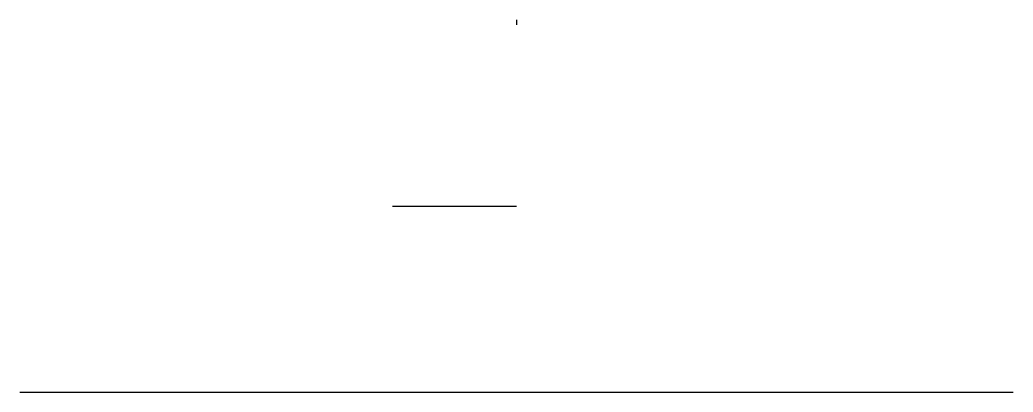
# Model space of a CAD drawing. Units: millimetres at full size, sheet at 1:100. Extents: x -15551 to 8939, y -6551 to 2633.
import ezdxf

# ---------------------------------------------------------------- set-up
doc = ezdxf.new("R2010")
doc.units = ezdxf.units.MM
doc.header["$LTSCALE"] = 100
doc.layers.add('0-0', color=7, linetype='Continuous')

msp = doc.modelspace()

# ---------------------------------------------------------------- linework, layer by layer
at = {"layer": '0-0'}
for p, q in [((-3306.1, 2632.7), (-3306.1, 2510.2)), ((-6367.3, -1959.2), (-3306.1, -1959.2)), ((-15551, -6551), (8938.8, -6551))]:
    msp.add_line(p, q, dxfattribs=at)

doc.saveas('drawing.dxf')
